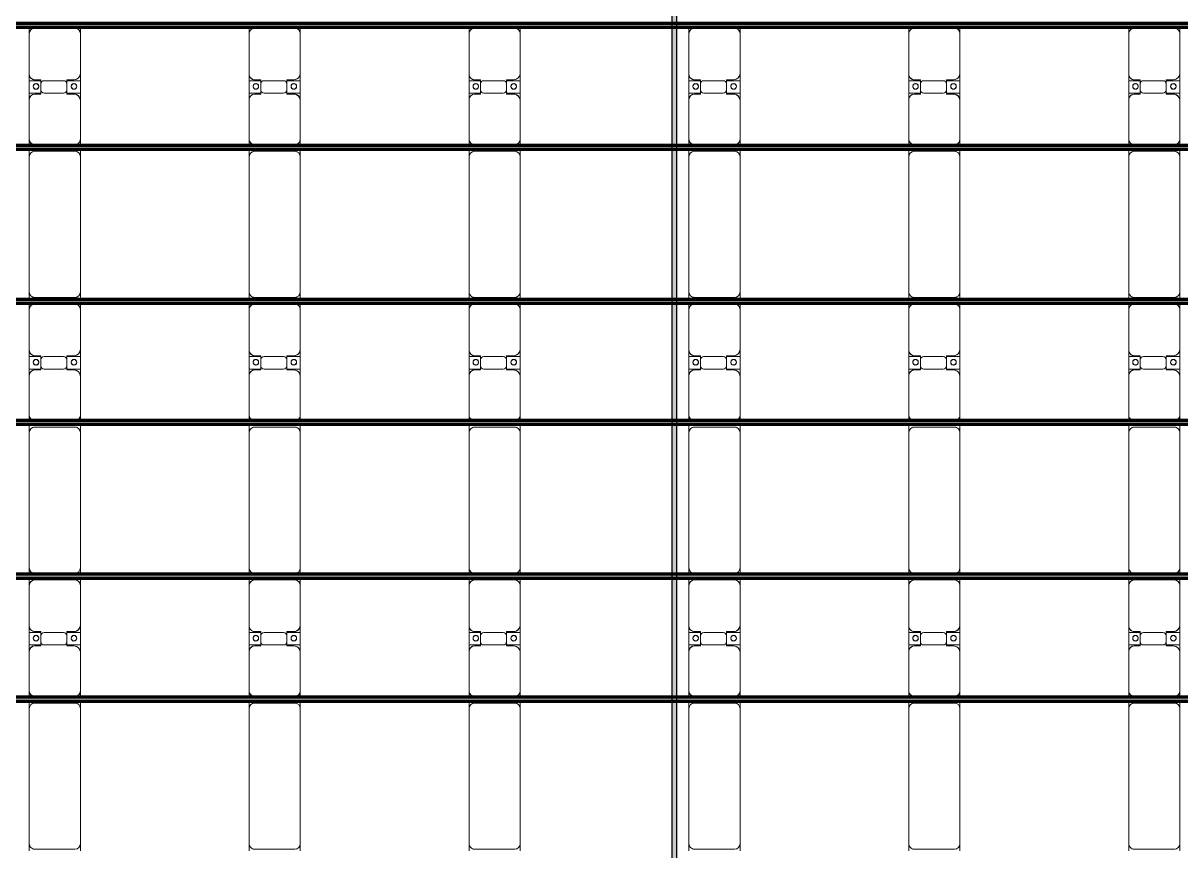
# Model space of a CAD drawing. Header units: millimetres. Extents: x -291190 to 146725, y 19759 to 185158.
# Drawn here: x -259468 to -248938, y 81913 to 89443 of the extents above; entities that cross this region are included whole.
import ezdxf

# ---------------------------------------------------------------- set-up
doc = ezdxf.new("R2010")
doc.units = ezdxf.units.MM
doc.layers.add('A-GENM', color=13, linetype='Continuous', lineweight=9)
doc.layers.add('S-BEAM', color=12, linetype='Continuous', lineweight=9)

# ---------------------------------------------------------------- blocks, each defined once
blk = doc.blocks.new('Dầm C52 - Dầm C52-73881-KHUNG KẾT CẤU BÈ PIN 4')
at = {"layer": 'S-BEAM', "lineweight": 140}
blk.add_hatch(color=1, dxfattribs=at).paths.add_polyline_path([(-173700, 20), (-174540, 20), (-174540, -20), (174540, -20), (174540, 20), (-171883, 20)])
at = {"layer": 'S-BEAM', "color": 1, "lineweight": 140}
for p, q in [((-174540, 20), (174540, 20)), ((174540, -20), (-174540, -20))]:
    blk.add_line(p, q, dxfattribs=at)
blk = doc.blocks.new('Dầm C52 - Dầm C52-73882-KHUNG KẾT CẤU BÈ PIN 4')
at = {"layer": 'S-BEAM', "lineweight": 140}
blk.add_hatch(color=1, dxfattribs=at).paths.add_polyline_path([(-173700, 20), (-174540, 20), (-174540, -20), (174501, -20), (174501, 20), (-172792, 20)])
at = {"layer": 'S-BEAM', "color": 1, "lineweight": 140}
for p, q in [((-174540, 20), (174501, 20)), ((174501, -20), (-174540, -20))]:
    blk.add_line(p, q, dxfattribs=at)
blk = doc.blocks.new('Dầm C52 - Dầm C52-V25-KHUNG KẾT CẤU BÈ PIN 4')
at = {"layer": 'S-BEAM', "lineweight": 140}
blk.add_hatch(color=1, dxfattribs=at).paths.add_polyline_path([(-173700, 20), (-174540, 20), (-174540, -20), (174540, -20), (174540, 20), (-172792, 20)])
at = {"layer": 'S-BEAM', "color": 1, "lineweight": 140}
for p, q in [((-174540, 20), (174540, 20)), ((174540, -20), (-174540, -20))]:
    blk.add_line(p, q, dxfattribs=at)
blk = doc.blocks.new('Dầm C52 - Dầm C52-V27-KHUNG KẾT CẤU BÈ PIN 4')
at = {"layer": 'S-BEAM', "lineweight": 140}
blk.add_hatch(color=1, dxfattribs=at).paths.add_polyline_path([(-173700, 20), (-174540, 20), (-174540, -20), (174540, -20), (174540, 20), (131423, 20), (131423, 1), (129823, 1), (129823, 20), (-172792, 20)])
at = {"layer": 'S-BEAM', "color": 1, "lineweight": 140}
for p, q in [((131423, 20), (174540, 20)), ((174540, -20), (-174540, -20))]:
    blk.add_line(p, q, dxfattribs=at)
blk = doc.blocks.new('Dai phao do pin - DẢI PHAO ĐỠ PIN-V47-KHUNG KẾT CẤU BÈ PIN 4')
at = {"layer": 'A-GENM', "color": 7}
for p, q in [((45895, 242), (45950, 242)), ((45895, 242), (45950, 242)), ((46310, 242), (45950, 242)), ((46310, 242), (46492, 242)), ((46492, 242), (46310, 242)), ((46378, 242), (46560, 242)), ((46378, 116), (46378, 242)), ((46560, 242), (46378, 242)), ((46492, 242), (46492, 116)), ((46910, 242), (46560, 242)), ((46910, 242), (46965, 242)), ((46910, 242), (46965, 242)), ((47005, 242), (47070, 242)), ((47005, 242), (47070, 242)), ((48300, 242), (47070, 242)), ((48300, 242), (48365, 242)), ((48300, 242), (48365, 242)), ((48405, 242), (48460, 242)), ((48405, 242), (48460, 242)), ((48820, 242), (48460, 242)), ((48820, 242), (49002, 242)), ((49002, 242), (48820, 242)), ((48888, 242), (49070, 242)), ((48888, 116), (48888, 242)), ((49070, 242), (48888, 242)), ((49002, 242), (49002, 116)), ((49420, 242), (49070, 242)), ((49420, 242), (49467, 242)), ((49420, 242), (49467, 242)), ((49507, 242), (49580, 242)), ((49507, 242), (49580, 242)), ((50810, 242), (49580, 242)), ((50810, 242), (50867, 242)), ((50810, 242), (50867, 242)), ((50907, 242), (50970, 242)), ((50907, 242), (50970, 242)), ((51330, 242), (50970, 242)), ((51330, 242), (51512, 242)), ((51512, 242), (51330, 242)), ((51398, 242), (51580, 242)), ((51398, 116), (51398, 242)), ((51580, 242), (51398, 242)), ((51512, 242), (51512, 116)), ((51930, 242), (51580, 242)), ((51930, 242), (51985, 242)), ((51930, 242), (51985, 242)), ((52025, 242), (52090, 242)), ((52025, 242), (52090, 242)), ((53320, 242), (52090, 242)), ((53320, 242), (53385, 242)), ((53320, 242), (53385, 242)), ((45900, 192), (45900, -173)), ((46370, 118), (46370, 182)), ((46462, 118), (46370, 118)), ((46500, 118), (46408, 118)), ((46500, 182), (46500, 118)), ((46960, -173), (46960, 192)), ((47020, 192), (47020, -173)), ((48350, -173), (48350, 192)), ((48410, 192), (48410, -173)), ((48880, 118), (48880, 182)), ((48972, 118), (48880, 118)), ((49010, 118), (48918, 118)), ((49010, 182), (49010, 118)), ((49530, 192), (49530, -173)), ((50860, -173), (50860, 192)), ((50920, 192), (50920, -173)), ((51390, 118), (51390, 182)), ((51482, 118), (51390, 118)), ((51520, 118), (51428, 118)), ((51520, 182), (51520, 118)), ((51980, -173), (51980, 192)), ((52040, 192), (52040, -173)), ((53370, -173), (53370, 192)), ((46378, 88), (46378, -88)), ((46492, -88), (46492, 88)), ((48888, 88), (48888, -88)), ((49002, -88), (49002, 88)), ((51398, 88), (51398, -88)), ((51512, -88), (51512, 88)), ((46370, -173), (46370, -118)), ((46370, -118), (46462, -118)), ((46378, -223), (46378, -116)), ((46378, -169), (46378, -202)), ((46408, -118), (46500, -118)), ((46492, -116), (46492, -223)), ((46500, -118), (46500, -173)), ((48880, -173), (48880, -118)), ((48880, -118), (48972, -118)), ((48888, -223), (48888, -116)), ((48888, -169), (48888, -202)), ((48918, -118), (49010, -118)), ((49002, -116), (49002, -223)), ((49010, -118), (49010, -173)), ((51390, -173), (51390, -118)), ((51390, -118), (51482, -118)), ((51398, -223), (51398, -116)), ((51398, -169), (51398, -202)), ((51428, -118), (51520, -118)), ((51512, -116), (51512, -223)), ((51520, -118), (51520, -173)), ((45950, -223), (45895, -223)), ((45950, -223), (45895, -223)), ((45950, -223), (46320, -223)), ((46492, -223), (46320, -223)), ((46320, -223), (46492, -223)), ((46550, -223), (46378, -223)), ((46378, -223), (46550, -223)), ((46550, -223), (46910, -223)), ((46965, -223), (46910, -223)), ((46965, -223), (46910, -223)), ((47070, -223), (47005, -223)), ((47070, -223), (47005, -223)), ((47070, -223), (48300, -223)), ((48365, -223), (48300, -223)), ((48365, -223), (48300, -223)), ((48460, -223), (48405, -223)), ((48460, -223), (48405, -223)), ((48460, -223), (48830, -223)), ((49002, -223), (48830, -223)), ((48830, -223), (49002, -223)), ((49060, -223), (48888, -223)), ((48888, -223), (49060, -223)), ((49060, -223), (49420, -223)), ((49467, -223), (49420, -223)), ((49467, -223), (49420, -223)), ((49580, -223), (49507, -223)), ((49580, -223), (49507, -223)), ((49580, -223), (50810, -223)), ((50867, -223), (50810, -223)), ((50867, -223), (50810, -223)), ((50970, -223), (50907, -223)), ((50970, -223), (50907, -223)), ((50970, -223), (51340, -223)), ((51512, -223), (51340, -223)), ((51340, -223), (51512, -223)), ((51570, -223), (51398, -223)), ((51398, -223), (51570, -223)), ((51570, -223), (51930, -223)), ((51985, -223), (51930, -223)), ((51985, -223), (51930, -223)), ((52090, -223), (52025, -223)), ((52090, -223), (52025, -223)), ((52090, -223), (53320, -223)), ((53385, -223), (53320, -223)), ((53385, -223), (53320, -223))]:
    blk.add_line(p, q, dxfattribs=at)
for centre, radius, start, end in [((45950, 192), 50, 90, 180), ((45950, 192), 50, 105, 180), ((46310, 182), 60, 360, 90), ((46310, 182), 60, 45, 60), ((46310, 182), 60, 360, 60), ((46310, 182), 60, 45, 60), ((46560, 182), 60, 90, 180), ((46560, 182), 60, 120, 180), ((46910, 192), 50, 360, 90), ((46910, 192), 50, 360, 75), ((47070, 192), 50, 90, 180), ((47070, 192), 50, 150, 180), ((47070, 192), 50, 105, 120), ((48300, 192), 50, 360, 90), ((48300, 192), 50, 60, 90), ((48300, 192), 50, 15, 30), ((48460, 192), 50, 90, 180), ((48460, 192), 50, 105, 180), ((48820, 182), 60, 360, 90), ((48820, 182), 60, 45, 60), ((48820, 182), 60, 360, 60), ((48820, 182), 60, 45, 60), ((49070, 182), 60, 90, 180), ((49070, 182), 60, 120, 180), ((49420, 192), 50, 30, 90), ((49420, 192), 50, 30, 75), ((49580, 192), 50, 90, 180), ((49580, 192), 50, 150, 180), ((49580, 192), 50, 105, 120), ((50810, 192), 50, 360, 90), ((50810, 192), 50, 60, 90), ((50810, 192), 50, 15, 30), ((50970, 192), 50, 90, 180), ((50970, 192), 50, 105, 180), ((51330, 182), 60, 360, 90), ((51330, 182), 60, 45, 60), ((51330, 182), 60, 360, 60), ((51330, 182), 60, 45, 60), ((51580, 182), 60, 90, 180), ((51580, 182), 60, 120, 180), ((51930, 192), 50, 360, 90), ((51930, 192), 50, 360, 75), ((52090, 192), 50, 90, 180), ((52090, 192), 50, 150, 180), ((52090, 192), 50, 105, 120), ((53320, 192), 50, 360, 90), ((53320, 192), 50, 60, 90), ((53320, 192), 50, 15, 30), ((46408, 88), 30, 90, 180), ((46429, 183), 25, 0, 180), ((46429, 183), 25, 360, 165), ((46429, 183), 25, 180, 360), ((46431, 183), 25, 360, 180), ((46431, 183), 25, 90, 180), ((46431, 183), 25, 180, 0), ((46431, 183), 25, 180, 270), ((46429, 183), 25, 210, 255), ((46429, 183), 25, 270, 360), ((46431, 183), 25, 15, 75), ((46431, 183), 25, 285, 330), ((46462, 88), 30, 360, 90), ((48918, 88), 30, 90, 180), ((48939, 183), 25, 0, 180), ((48939, 183), 25, 360, 165), ((48939, 183), 25, 180, 0), ((48941, 183), 25, 360, 180), ((48941, 183), 25, 90, 180), ((48941, 183), 25, 180, 0), ((48941, 183), 25, 180, 270), ((48939, 183), 25, 210, 255), ((48939, 183), 25, 270, 360), ((48941, 183), 25, 15, 75), ((48941, 183), 25, 285, 330), ((48972, 88), 30, 360, 90), ((51428, 88), 30, 90, 180), ((51449, 183), 25, 0, 180), ((51449, 183), 25, 360, 165), ((51449, 183), 25, 180, 0), ((51451, 183), 25, 360, 180), ((51451, 183), 25, 90, 180), ((51451, 183), 25, 180, 0), ((51451, 183), 25, 180, 270), ((51449, 183), 25, 210, 255), ((51449, 183), 25, 270, 360), ((51451, 183), 25, 15, 75), ((51451, 183), 25, 285, 330), ((51482, 88), 30, 360, 90), ((46408, -88), 30, 180, 270), ((46462, -88), 30, 270, 360), ((48918, -88), 30, 180, 270), ((48972, -88), 30, 270, 360), ((51428, -88), 30, 180, 270), ((51482, -88), 30, 270, 360), ((45950, -173), 50, 180, 270), ((45950, -173), 50, 180, 255), ((46320, -173), 50, 270, 360), ((46320, -173), 50, 285, 360), ((46320, -173), 50, 315, 0), ((46320, -173), 50, 315, 0), ((46429, -162), 25, 0, 180), ((46429, -162), 25, 105, 165), ((46429, -162), 25, 180, 360), ((46429, -162), 25, 195, 360), ((46431, -162), 25, 0, 180), ((46431, -162), 25, 105, 180), ((46431, -162), 25, 180, 0), ((46431, -162), 25, 180, 270), ((46429, -162), 25, 360, 75), ((46431, -162), 25, 15, 75), ((46431, -162), 25, 285, 345), ((46550, -173), 50, 180, 270), ((46550, -173), 50, 180, 255), ((46550, -173), 50, 210, 225), ((46550, -173), 50, 210, 225), ((46910, -173), 50, 270, 360), ((46910, -173), 50, 285, 360), ((47070, -173), 50, 180, 270), ((47070, -173), 50, 180, 210), ((48300, -173), 50, 270, 360), ((48300, -173), 50, 330, 360), ((48460, -173), 50, 180, 270), ((48460, -173), 50, 180, 255), ((48830, -173), 50, 270, 360), ((48830, -173), 50, 285, 360), ((48830, -173), 50, 315, 0), ((48830, -173), 50, 315, 0), ((48939, -162), 25, 0, 180), ((48939, -162), 25, 105, 165), ((48939, -162), 25, 180, 0), ((48939, -162), 25, 195, 360), ((48941, -162), 25, 0, 180), ((48941, -162), 25, 105, 180), ((48941, -162), 25, 180, 0), ((48941, -162), 25, 180, 270), ((48939, -162), 25, 360, 75), ((48941, -162), 25, 15, 75), ((48941, -162), 25, 285, 345), ((49060, -173), 50, 180, 270), ((49060, -173), 50, 180, 255), ((49060, -173), 50, 210, 225), ((49060, -173), 50, 210, 225), ((49420, -173), 50, 270, 330), ((49420, -173), 50, 285, 330), ((49580, -173), 50, 180, 270), ((49580, -173), 50, 180, 210), ((50810, -173), 50, 270, 360), ((50810, -173), 50, 330, 360), ((50970, -173), 50, 180, 270), ((50970, -173), 50, 180, 255), ((51340, -173), 50, 270, 360), ((51340, -173), 50, 285, 360), ((51340, -173), 50, 315, 0), ((51340, -173), 50, 315, 0), ((51449, -162), 25, 0, 180), ((51449, -162), 25, 105, 165), ((51449, -162), 25, 180, 0), ((51449, -162), 25, 195, 360), ((51451, -162), 25, 0, 180), ((51451, -162), 25, 105, 180), ((51451, -162), 25, 180, 0), ((51451, -162), 25, 180, 270), ((51449, -162), 25, 360, 75), ((51451, -162), 25, 15, 75), ((51451, -162), 25, 285, 345), ((51570, -173), 50, 180, 270), ((51570, -173), 50, 180, 255), ((51570, -173), 50, 210, 225), ((51570, -173), 50, 210, 225), ((51930, -173), 50, 270, 360), ((51930, -173), 50, 285, 360), ((52090, -173), 50, 180, 270), ((52090, -173), 50, 180, 210), ((53320, -173), 50, 270, 360), ((53320, -173), 50, 330, 360), ((47070, -173), 50, 240, 270), ((48300, -173), 50, 285, 300), ((49580, -173), 50, 240, 270), ((50810, -173), 50, 285, 300), ((52090, -173), 50, 240, 270), ((53320, -173), 50, 285, 300)]:
    blk.add_arc(centre, radius, start, end, dxfattribs=at)
blk = doc.blocks.new('Dai phao do pin - DẢI PHAO ĐỠ PIN-V48-KHUNG KẾT CẤU BÈ PIN 4')
at = {"layer": 'A-GENM', "color": 7}
for p, q in [((45895, 242), (45950, 242)), ((45895, 242), (45950, 242)), ((46310, 242), (45950, 242)), ((46310, 242), (46492, 242)), ((46492, 242), (46310, 242)), ((46378, 242), (46560, 242)), ((46378, 116), (46378, 242)), ((46560, 242), (46378, 242)), ((46492, 242), (46492, 116)), ((46910, 242), (46560, 242)), ((46910, 242), (46965, 242)), ((46910, 242), (46965, 242)), ((47005, 242), (47070, 242)), ((47005, 242), (47070, 242)), ((48300, 242), (47070, 242)), ((48300, 242), (48365, 242)), ((48300, 242), (48365, 242)), ((48405, 242), (48460, 242)), ((48405, 242), (48460, 242)), ((48820, 242), (48460, 242)), ((48820, 242), (49002, 242)), ((49002, 242), (48820, 242)), ((48888, 242), (49070, 242)), ((48888, 116), (48888, 242)), ((49070, 242), (48888, 242)), ((49002, 242), (49002, 116)), ((49420, 242), (49070, 242)), ((49420, 242), (49467, 242)), ((49420, 242), (49467, 242)), ((49507, 242), (49580, 242)), ((49507, 242), (49580, 242)), ((50810, 242), (49580, 242)), ((50810, 242), (50867, 242)), ((50810, 242), (50867, 242)), ((50907, 242), (50970, 242)), ((50907, 242), (50970, 242)), ((51330, 242), (50970, 242)), ((51330, 242), (51512, 242)), ((51512, 242), (51330, 242)), ((51398, 242), (51580, 242)), ((51398, 116), (51398, 242)), ((51580, 242), (51398, 242)), ((51512, 242), (51512, 116)), ((51930, 242), (51580, 242)), ((51930, 242), (51985, 242)), ((51930, 242), (51985, 242)), ((52025, 242), (52090, 242)), ((52025, 242), (52090, 242)), ((53320, 242), (52090, 242)), ((53320, 242), (53385, 242)), ((53320, 242), (53385, 242)), ((45900, 192), (45900, -173)), ((46370, 118), (46370, 182)), ((46462, 118), (46370, 118)), ((46500, 118), (46408, 118)), ((46500, 182), (46500, 118)), ((46960, -173), (46960, 192)), ((47020, 192), (47020, -173)), ((48350, -173), (48350, 192)), ((48410, 192), (48410, -173)), ((48880, 118), (48880, 182)), ((48972, 118), (48880, 118)), ((49010, 118), (48918, 118)), ((49010, 182), (49010, 118)), ((49530, 192), (49530, -173)), ((50860, -173), (50860, 192)), ((50920, 192), (50920, -173)), ((51390, 118), (51390, 182)), ((51482, 118), (51390, 118)), ((51520, 118), (51428, 118)), ((51520, 182), (51520, 118)), ((51980, -173), (51980, 192)), ((52040, 192), (52040, -173)), ((53370, -173), (53370, 192)), ((46378, 88), (46378, -88)), ((46492, -88), (46492, 88)), ((48888, 88), (48888, -88)), ((49002, -88), (49002, 88)), ((51398, 88), (51398, -88)), ((51512, -88), (51512, 88)), ((46370, -173), (46370, -118)), ((46370, -118), (46462, -118)), ((46378, -223), (46378, -116)), ((46378, -169), (46378, -202)), ((46408, -118), (46500, -118)), ((46492, -116), (46492, -223)), ((46500, -118), (46500, -173)), ((48880, -173), (48880, -118)), ((48880, -118), (48972, -118)), ((48888, -223), (48888, -116)), ((48888, -169), (48888, -202)), ((48918, -118), (49010, -118)), ((49002, -116), (49002, -223)), ((49010, -118), (49010, -173)), ((51390, -173), (51390, -118)), ((51390, -118), (51482, -118)), ((51398, -223), (51398, -116)), ((51398, -169), (51398, -202)), ((51428, -118), (51520, -118)), ((51512, -116), (51512, -223)), ((51520, -118), (51520, -173)), ((45950, -223), (45895, -223)), ((45950, -223), (45895, -223)), ((45950, -223), (46320, -223)), ((46492, -223), (46320, -223)), ((46320, -223), (46492, -223)), ((46550, -223), (46378, -223)), ((46378, -223), (46550, -223)), ((46550, -223), (46910, -223)), ((46965, -223), (46910, -223)), ((46965, -223), (46910, -223)), ((47070, -223), (47005, -223)), ((47070, -223), (47005, -223)), ((47070, -223), (48300, -223)), ((48365, -223), (48300, -223)), ((48365, -223), (48300, -223)), ((48460, -223), (48405, -223)), ((48460, -223), (48405, -223)), ((48460, -223), (48830, -223)), ((49002, -223), (48830, -223)), ((48830, -223), (49002, -223)), ((49060, -223), (48888, -223)), ((48888, -223), (49060, -223)), ((49060, -223), (49420, -223)), ((49467, -223), (49420, -223)), ((49467, -223), (49420, -223)), ((49580, -223), (49507, -223)), ((49580, -223), (49507, -223)), ((49580, -223), (50810, -223)), ((50867, -223), (50810, -223)), ((50867, -223), (50810, -223)), ((50970, -223), (50907, -223)), ((50970, -223), (50907, -223)), ((50970, -223), (51340, -223)), ((51512, -223), (51340, -223)), ((51340, -223), (51512, -223)), ((51570, -223), (51398, -223)), ((51398, -223), (51570, -223)), ((51570, -223), (51930, -223)), ((51985, -223), (51930, -223)), ((51985, -223), (51930, -223)), ((52090, -223), (52025, -223)), ((52090, -223), (52025, -223)), ((52090, -223), (53320, -223)), ((53385, -223), (53320, -223)), ((53385, -223), (53320, -223))]:
    blk.add_line(p, q, dxfattribs=at)
for centre, radius, start, end in [((45950, 192), 50, 90, 180), ((45950, 192), 50, 105, 180), ((46310, 182), 60, 360, 90), ((46310, 182), 60, 45, 60), ((46310, 182), 60, 360, 60), ((46310, 182), 60, 45, 60), ((46560, 182), 60, 90, 180), ((46560, 182), 60, 120, 180), ((46910, 192), 50, 360, 90), ((46910, 192), 50, 360, 75), ((47070, 192), 50, 90, 180), ((47070, 192), 50, 150, 180), ((47070, 192), 50, 105, 120), ((48300, 192), 50, 360, 90), ((48300, 192), 50, 60, 90), ((48300, 192), 50, 15, 30), ((48460, 192), 50, 90, 180), ((48460, 192), 50, 105, 180), ((48820, 182), 60, 360, 90), ((48820, 182), 60, 45, 60), ((48820, 182), 60, 360, 60), ((48820, 182), 60, 45, 60), ((49070, 182), 60, 90, 180), ((49070, 182), 60, 120, 180), ((49420, 192), 50, 30, 90), ((49420, 192), 50, 30, 75), ((49580, 192), 50, 90, 180), ((49580, 192), 50, 150, 180), ((49580, 192), 50, 105, 120), ((50810, 192), 50, 360, 90), ((50810, 192), 50, 60, 90), ((50810, 192), 50, 15, 30), ((50970, 192), 50, 90, 180), ((50970, 192), 50, 105, 180), ((51330, 182), 60, 360, 90), ((51330, 182), 60, 45, 60), ((51330, 182), 60, 360, 60), ((51330, 182), 60, 45, 60), ((51580, 182), 60, 90, 180), ((51580, 182), 60, 120, 180), ((51930, 192), 50, 360, 90), ((51930, 192), 50, 360, 75), ((52090, 192), 50, 90, 180), ((52090, 192), 50, 150, 180), ((52090, 192), 50, 105, 120), ((53320, 192), 50, 360, 90), ((53320, 192), 50, 60, 90), ((53320, 192), 50, 15, 30), ((46408, 88), 30, 90, 180), ((46429, 183), 25, 0, 180), ((46429, 183), 25, 360, 165), ((46429, 183), 25, 180, 360), ((46431, 183), 25, 360, 180), ((46431, 183), 25, 90, 180), ((46431, 183), 25, 180, 0), ((46431, 183), 25, 180, 270), ((46429, 183), 25, 210, 255), ((46429, 183), 25, 270, 360), ((46431, 183), 25, 15, 75), ((46431, 183), 25, 285, 330), ((46462, 88), 30, 360, 90), ((48918, 88), 30, 90, 180), ((48939, 183), 25, 0, 180), ((48939, 183), 25, 360, 165), ((48939, 183), 25, 180, 0), ((48941, 183), 25, 360, 180), ((48941, 183), 25, 90, 180), ((48941, 183), 25, 180, 0), ((48941, 183), 25, 180, 270), ((48939, 183), 25, 210, 255), ((48939, 183), 25, 270, 360), ((48941, 183), 25, 15, 75), ((48941, 183), 25, 285, 330), ((48972, 88), 30, 360, 90), ((51428, 88), 30, 90, 180), ((51449, 183), 25, 0, 180), ((51449, 183), 25, 360, 165), ((51449, 183), 25, 180, 0), ((51451, 183), 25, 360, 180), ((51451, 183), 25, 90, 180), ((51451, 183), 25, 180, 0), ((51451, 183), 25, 180, 270), ((51449, 183), 25, 210, 255), ((51449, 183), 25, 270, 360), ((51451, 183), 25, 15, 75), ((51451, 183), 25, 285, 330), ((51482, 88), 30, 360, 90), ((46408, -88), 30, 180, 270), ((46462, -88), 30, 270, 360), ((48918, -88), 30, 180, 270), ((48972, -88), 30, 270, 360), ((51428, -88), 30, 180, 270), ((51482, -88), 30, 270, 360), ((45950, -173), 50, 180, 270), ((45950, -173), 50, 180, 255), ((46320, -173), 50, 270, 360), ((46320, -173), 50, 285, 360), ((46320, -173), 50, 315, 0), ((46320, -173), 50, 315, 0), ((46429, -162), 25, 0, 180), ((46429, -162), 25, 105, 165), ((46429, -162), 25, 180, 360), ((46429, -162), 25, 195, 360), ((46431, -162), 25, 0, 180), ((46431, -162), 25, 105, 180), ((46431, -162), 25, 180, 0), ((46431, -162), 25, 180, 270), ((46429, -162), 25, 360, 75), ((46431, -162), 25, 15, 75), ((46431, -162), 25, 285, 345), ((46550, -173), 50, 180, 270), ((46550, -173), 50, 180, 255), ((46550, -173), 50, 210, 225), ((46550, -173), 50, 210, 225), ((46910, -173), 50, 270, 360), ((46910, -173), 50, 285, 360), ((47070, -173), 50, 180, 270), ((47070, -173), 50, 180, 210), ((48300, -173), 50, 270, 360), ((48300, -173), 50, 330, 360), ((48460, -173), 50, 180, 270), ((48460, -173), 50, 180, 255), ((48830, -173), 50, 270, 360), ((48830, -173), 50, 285, 360), ((48830, -173), 50, 315, 0), ((48830, -173), 50, 315, 0), ((48939, -162), 25, 0, 180), ((48939, -162), 25, 105, 165), ((48939, -162), 25, 180, 0), ((48939, -162), 25, 195, 360), ((48941, -162), 25, 0, 180), ((48941, -162), 25, 105, 180), ((48941, -162), 25, 180, 0), ((48941, -162), 25, 180, 270), ((48939, -162), 25, 360, 75), ((48941, -162), 25, 15, 75), ((48941, -162), 25, 285, 345), ((49060, -173), 50, 180, 270), ((49060, -173), 50, 180, 255), ((49060, -173), 50, 210, 225), ((49060, -173), 50, 210, 225), ((49420, -173), 50, 270, 330), ((49420, -173), 50, 285, 330), ((49580, -173), 50, 180, 270), ((49580, -173), 50, 180, 210), ((50810, -173), 50, 270, 360), ((50810, -173), 50, 330, 360), ((50970, -173), 50, 180, 270), ((50970, -173), 50, 180, 255), ((51340, -173), 50, 270, 360), ((51340, -173), 50, 285, 360), ((51340, -173), 50, 315, 0), ((51340, -173), 50, 315, 0), ((51449, -162), 25, 0, 180), ((51449, -162), 25, 105, 165), ((51449, -162), 25, 180, 0), ((51449, -162), 25, 195, 360), ((51451, -162), 25, 0, 180), ((51451, -162), 25, 105, 180), ((51451, -162), 25, 180, 0), ((51451, -162), 25, 180, 270), ((51449, -162), 25, 360, 75), ((51451, -162), 25, 15, 75), ((51451, -162), 25, 285, 345), ((51570, -173), 50, 180, 270), ((51570, -173), 50, 180, 255), ((51570, -173), 50, 210, 225), ((51570, -173), 50, 210, 225), ((51930, -173), 50, 270, 360), ((51930, -173), 50, 285, 360), ((52090, -173), 50, 180, 270), ((52090, -173), 50, 180, 210), ((53320, -173), 50, 270, 360), ((53320, -173), 50, 330, 360), ((47070, -173), 50, 240, 270), ((48300, -173), 50, 285, 300), ((49580, -173), 50, 240, 270), ((50810, -173), 50, 285, 300), ((52090, -173), 50, 240, 270), ((53320, -173), 50, 285, 300)]:
    blk.add_arc(centre, radius, start, end, dxfattribs=at)
blk = doc.blocks.new('Dai phao do pin - DẢI PHAO ĐỠ PIN-V49-KHUNG KẾT CẤU BÈ PIN 4')
at = {"layer": 'A-GENM', "color": 7}
for p, q in [((45895, 242), (45950, 242)), ((45895, 242), (45950, 242)), ((46310, 242), (45950, 242)), ((46310, 242), (46492, 242)), ((46492, 242), (46310, 242)), ((46378, 242), (46560, 242)), ((46378, 116), (46378, 242)), ((46560, 242), (46378, 242)), ((46492, 242), (46492, 116)), ((46910, 242), (46560, 242)), ((46910, 242), (46965, 242)), ((46910, 242), (46965, 242)), ((47005, 242), (47070, 242)), ((47005, 242), (47070, 242)), ((48300, 242), (47070, 242)), ((48300, 242), (48365, 242)), ((48300, 242), (48365, 242)), ((48405, 242), (48460, 242)), ((48405, 242), (48460, 242)), ((48820, 242), (48460, 242)), ((48820, 242), (49002, 242)), ((49002, 242), (48820, 242)), ((48888, 242), (49070, 242)), ((48888, 116), (48888, 242)), ((49070, 242), (48888, 242)), ((49002, 242), (49002, 116)), ((49420, 242), (49070, 242)), ((49420, 242), (49467, 242)), ((49420, 242), (49467, 242)), ((49507, 242), (49580, 242)), ((49507, 242), (49580, 242)), ((50810, 242), (49580, 242)), ((50810, 242), (50867, 242)), ((50810, 242), (50867, 242)), ((50907, 242), (50970, 242)), ((50907, 242), (50970, 242)), ((51330, 242), (50970, 242)), ((51330, 242), (51512, 242)), ((51512, 242), (51330, 242)), ((51398, 242), (51580, 242)), ((51398, 116), (51398, 242)), ((51580, 242), (51398, 242)), ((51512, 242), (51512, 116)), ((51930, 242), (51580, 242)), ((51930, 242), (51985, 242)), ((51930, 242), (51985, 242)), ((52025, 242), (52090, 242)), ((52025, 242), (52090, 242)), ((53320, 242), (52090, 242)), ((53320, 242), (53385, 242)), ((53320, 242), (53385, 242)), ((45900, 192), (45900, -173)), ((46370, 118), (46370, 182)), ((46462, 118), (46370, 118)), ((46500, 118), (46408, 118)), ((46500, 182), (46500, 118)), ((46960, -173), (46960, 192)), ((47020, 192), (47020, -173)), ((48350, -173), (48350, 192)), ((48410, 192), (48410, -173)), ((48880, 118), (48880, 182)), ((48972, 118), (48880, 118)), ((49010, 118), (48918, 118)), ((49010, 182), (49010, 118)), ((49530, 192), (49530, -173)), ((50860, -173), (50860, 192)), ((50920, 192), (50920, -173)), ((51390, 118), (51390, 182)), ((51482, 118), (51390, 118)), ((51520, 118), (51428, 118)), ((51520, 182), (51520, 118)), ((51980, -173), (51980, 192)), ((52040, 192), (52040, -173)), ((53370, -173), (53370, 192)), ((46378, 88), (46378, -88)), ((46492, -88), (46492, 88)), ((48888, 88), (48888, -88)), ((49002, -88), (49002, 88)), ((51398, 88), (51398, -88)), ((51512, -88), (51512, 88)), ((46370, -173), (46370, -118)), ((46370, -118), (46462, -118)), ((46378, -223), (46378, -116)), ((46378, -169), (46378, -202)), ((46408, -118), (46500, -118)), ((46492, -116), (46492, -223)), ((46500, -118), (46500, -173)), ((48880, -173), (48880, -118)), ((48880, -118), (48972, -118)), ((48888, -223), (48888, -116)), ((48888, -169), (48888, -202)), ((48918, -118), (49010, -118)), ((49002, -116), (49002, -223)), ((49010, -118), (49010, -173)), ((51390, -173), (51390, -118)), ((51390, -118), (51482, -118)), ((51398, -223), (51398, -116)), ((51398, -169), (51398, -202)), ((51428, -118), (51520, -118)), ((51512, -116), (51512, -223)), ((51520, -118), (51520, -173)), ((45950, -223), (45895, -223)), ((45950, -223), (45895, -223)), ((45950, -223), (46320, -223)), ((46492, -223), (46320, -223)), ((46320, -223), (46492, -223)), ((46550, -223), (46378, -223)), ((46378, -223), (46550, -223)), ((46550, -223), (46910, -223)), ((46965, -223), (46910, -223)), ((46965, -223), (46910, -223)), ((47070, -223), (47005, -223)), ((47070, -223), (47005, -223)), ((47070, -223), (48300, -223)), ((48365, -223), (48300, -223)), ((48365, -223), (48300, -223)), ((48460, -223), (48405, -223)), ((48460, -223), (48405, -223)), ((48460, -223), (48830, -223)), ((49002, -223), (48830, -223)), ((48830, -223), (49002, -223)), ((49060, -223), (48888, -223)), ((48888, -223), (49060, -223)), ((49060, -223), (49420, -223)), ((49467, -223), (49420, -223)), ((49467, -223), (49420, -223)), ((49580, -223), (49507, -223)), ((49580, -223), (49507, -223)), ((49580, -223), (50810, -223)), ((50867, -223), (50810, -223)), ((50867, -223), (50810, -223)), ((50970, -223), (50907, -223)), ((50970, -223), (50907, -223)), ((50970, -223), (51340, -223)), ((51512, -223), (51340, -223)), ((51340, -223), (51512, -223)), ((51570, -223), (51398, -223)), ((51398, -223), (51570, -223)), ((51570, -223), (51930, -223)), ((51985, -223), (51930, -223)), ((51985, -223), (51930, -223)), ((52090, -223), (52025, -223)), ((52090, -223), (52025, -223)), ((52090, -223), (53320, -223)), ((53385, -223), (53320, -223)), ((53385, -223), (53320, -223))]:
    blk.add_line(p, q, dxfattribs=at)
for centre, radius, start, end in [((45950, 192), 50, 90, 180), ((45950, 192), 50, 105, 180), ((46310, 182), 60, 360, 90), ((46310, 182), 60, 45, 60), ((46310, 182), 60, 360, 60), ((46310, 182), 60, 45, 60), ((46560, 182), 60, 90, 180), ((46560, 182), 60, 120, 180), ((46910, 192), 50, 360, 90), ((46910, 192), 50, 360, 75), ((47070, 192), 50, 90, 180), ((47070, 192), 50, 150, 180), ((47070, 192), 50, 105, 120), ((48300, 192), 50, 360, 90), ((48300, 192), 50, 60, 90), ((48300, 192), 50, 15, 30), ((48460, 192), 50, 90, 180), ((48460, 192), 50, 105, 180), ((48820, 182), 60, 360, 90), ((48820, 182), 60, 45, 60), ((48820, 182), 60, 360, 60), ((48820, 182), 60, 45, 60), ((49070, 182), 60, 90, 180), ((49070, 182), 60, 120, 180), ((49420, 192), 50, 30, 90), ((49420, 192), 50, 30, 75), ((49580, 192), 50, 90, 180), ((49580, 192), 50, 150, 180), ((49580, 192), 50, 105, 120), ((50810, 192), 50, 360, 90), ((50810, 192), 50, 60, 90), ((50810, 192), 50, 15, 30), ((50970, 192), 50, 90, 180), ((50970, 192), 50, 105, 180), ((51330, 182), 60, 360, 90), ((51330, 182), 60, 45, 60), ((51330, 182), 60, 360, 60), ((51330, 182), 60, 45, 60), ((51580, 182), 60, 90, 180), ((51580, 182), 60, 120, 180), ((51930, 192), 50, 360, 90), ((51930, 192), 50, 360, 75), ((52090, 192), 50, 90, 180), ((52090, 192), 50, 150, 180), ((52090, 192), 50, 105, 120), ((53320, 192), 50, 360, 90), ((53320, 192), 50, 60, 90), ((53320, 192), 50, 15, 30), ((46408, 88), 30, 90, 180), ((46429, 183), 25, 0, 180), ((46429, 183), 25, 360, 165), ((46429, 183), 25, 180, 360), ((46431, 183), 25, 360, 180), ((46431, 183), 25, 90, 180), ((46431, 183), 25, 180, 0), ((46431, 183), 25, 180, 270), ((46429, 183), 25, 210, 255), ((46429, 183), 25, 270, 360), ((46431, 183), 25, 15, 75), ((46431, 183), 25, 285, 330), ((46462, 88), 30, 360, 90), ((48918, 88), 30, 90, 180), ((48939, 183), 25, 0, 180), ((48939, 183), 25, 360, 165), ((48939, 183), 25, 180, 0), ((48941, 183), 25, 360, 180), ((48941, 183), 25, 90, 180), ((48941, 183), 25, 180, 0), ((48941, 183), 25, 180, 270), ((48939, 183), 25, 210, 255), ((48939, 183), 25, 270, 360), ((48941, 183), 25, 15, 75), ((48941, 183), 25, 285, 330), ((48972, 88), 30, 360, 90), ((51428, 88), 30, 90, 180), ((51449, 183), 25, 0, 180), ((51449, 183), 25, 360, 165), ((51449, 183), 25, 180, 0), ((51451, 183), 25, 360, 180), ((51451, 183), 25, 90, 180), ((51451, 183), 25, 180, 0), ((51451, 183), 25, 180, 270), ((51449, 183), 25, 210, 255), ((51449, 183), 25, 270, 360), ((51451, 183), 25, 15, 75), ((51451, 183), 25, 285, 330), ((51482, 88), 30, 360, 90), ((46408, -88), 30, 180, 270), ((46462, -88), 30, 270, 360), ((48918, -88), 30, 180, 270), ((48972, -88), 30, 270, 360), ((51428, -88), 30, 180, 270), ((51482, -88), 30, 270, 360), ((45950, -173), 50, 180, 270), ((45950, -173), 50, 180, 255), ((46320, -173), 50, 270, 360), ((46320, -173), 50, 285, 360), ((46320, -173), 50, 315, 0), ((46320, -173), 50, 315, 0), ((46429, -162), 25, 0, 180), ((46429, -162), 25, 105, 165), ((46429, -162), 25, 180, 360), ((46429, -162), 25, 195, 360), ((46431, -162), 25, 0, 180), ((46431, -162), 25, 105, 180), ((46431, -162), 25, 180, 0), ((46431, -162), 25, 180, 270), ((46429, -162), 25, 360, 75), ((46431, -162), 25, 15, 75), ((46431, -162), 25, 285, 345), ((46550, -173), 50, 180, 270), ((46550, -173), 50, 180, 255), ((46550, -173), 50, 210, 225), ((46550, -173), 50, 210, 225), ((46910, -173), 50, 270, 360), ((46910, -173), 50, 285, 360), ((47070, -173), 50, 180, 270), ((47070, -173), 50, 180, 210), ((48300, -173), 50, 270, 360), ((48300, -173), 50, 330, 360), ((48460, -173), 50, 180, 270), ((48460, -173), 50, 180, 255), ((48830, -173), 50, 270, 360), ((48830, -173), 50, 285, 360), ((48830, -173), 50, 315, 0), ((48830, -173), 50, 315, 0), ((48939, -162), 25, 0, 180), ((48939, -162), 25, 105, 165), ((48939, -162), 25, 180, 0), ((48939, -162), 25, 195, 360), ((48941, -162), 25, 0, 180), ((48941, -162), 25, 105, 180), ((48941, -162), 25, 180, 0), ((48941, -162), 25, 180, 270), ((48939, -162), 25, 360, 75), ((48941, -162), 25, 15, 75), ((48941, -162), 25, 285, 345), ((49060, -173), 50, 180, 270), ((49060, -173), 50, 180, 255), ((49060, -173), 50, 210, 225), ((49060, -173), 50, 210, 225), ((49420, -173), 50, 270, 330), ((49420, -173), 50, 285, 330), ((49580, -173), 50, 180, 270), ((49580, -173), 50, 180, 210), ((50810, -173), 50, 270, 360), ((50810, -173), 50, 330, 360), ((50970, -173), 50, 180, 270), ((50970, -173), 50, 180, 255), ((51340, -173), 50, 270, 360), ((51340, -173), 50, 285, 360), ((51340, -173), 50, 315, 0), ((51340, -173), 50, 315, 0), ((51449, -162), 25, 0, 180), ((51449, -162), 25, 105, 165), ((51449, -162), 25, 180, 0), ((51449, -162), 25, 195, 360), ((51451, -162), 25, 0, 180), ((51451, -162), 25, 105, 180), ((51451, -162), 25, 180, 0), ((51451, -162), 25, 180, 270), ((51449, -162), 25, 360, 75), ((51451, -162), 25, 15, 75), ((51451, -162), 25, 285, 345), ((51570, -173), 50, 180, 270), ((51570, -173), 50, 180, 255), ((51570, -173), 50, 210, 225), ((51570, -173), 50, 210, 225), ((51930, -173), 50, 270, 360), ((51930, -173), 50, 285, 360), ((52090, -173), 50, 180, 270), ((52090, -173), 50, 180, 210), ((53320, -173), 50, 270, 360), ((53320, -173), 50, 330, 360), ((47070, -173), 50, 240, 270), ((48300, -173), 50, 285, 300), ((49580, -173), 50, 240, 270), ((50810, -173), 50, 285, 300), ((52090, -173), 50, 240, 270), ((53320, -173), 50, 285, 300)]:
    blk.add_arc(centre, radius, start, end, dxfattribs=at)
blk = doc.blocks.new('Dầm C52 - Dầm C52-73880-KHUNG KẾT CẤU BÈ PIN 4')
at = {"layer": 'S-BEAM', "lineweight": 140}
blk.add_hatch(color=1, dxfattribs=at).paths.add_polyline_path([(-101365, 20), (-101557, 20), (-101557, -20), (101518, -20), (101518, 20), (-100457, 20)])
at = {"layer": 'S-BEAM', "color": 1, "lineweight": 140}
for p, q in [((-101557, 20), (101518, 20)), ((101518, -20), (-101557, -20))]:
    blk.add_line(p, q, dxfattribs=at)
blk = doc.blocks.new('Dầm C52 - Hộp 40x60-74703-KHUNG KẾT CẤU BÈ PIN 4')
at = {"layer": 'S-BEAM', "lineweight": 25}
blk.add_hatch(color=4, dxfattribs=at).paths.add_polyline_path([(-37152, -20), (37152, -20), (37152, 20), (-37152, 20)])
at = {"layer": 'S-BEAM', "color": 4, "lineweight": 25}
for p, q in [((-37152, 20), (37152, 20)), ((37152, -20), (-37152, -20))]:
    blk.add_line(p, q, dxfattribs=at)

msp = doc.modelspace()

# ---------------------------------------------------------------- block references
at = {"layer": 'A-GENM', "color": 7, "rotation": 269.9999999999996}
for name, p in [('Dai phao do pin - DẢI PHAO ĐỠ PIN-V47-KHUNG KẾT CẤU BÈ PIN 4', (-259189, 135298)), ('Dai phao do pin - DẢI PHAO ĐỠ PIN-V49-KHUNG KẾT CẤU BÈ PIN 4', (-257189, 135298)), ('Dai phao do pin - DẢI PHAO ĐỠ PIN-V47-KHUNG KẾT CẤU BÈ PIN 4', (-255189, 135298)), ('Dai phao do pin - DẢI PHAO ĐỠ PIN-V48-KHUNG KẾT CẤU BÈ PIN 4', (-253189, 135298)), ('Dai phao do pin - DẢI PHAO ĐỠ PIN-V47-KHUNG KẾT CẤU BÈ PIN 4', (-251189, 135298)), ('Dai phao do pin - DẢI PHAO ĐỠ PIN-V47-KHUNG KẾT CẤU BÈ PIN 4', (-249189, 135298))]:
    msp.add_blockref(name, p, dxfattribs=at)
at = {"layer": 'S-BEAM', "color": 4, "lineweight": 25, "rotation": 89.99999999999977}
msp.add_blockref('Dầm C52 - Hộp 40x60-74703-KHUNG KẾT CẤU BÈ PIN 4', (-253544, 101989), dxfattribs=at)
at = {"layer": 'S-BEAM', "color": 1, "lineweight": 140, "rotation": 180}
for name, p in [('Dầm C52 - Dầm C52-V25-KHUNG KẾT CẤU BÈ PIN 4', (-109124, 89423)), ('Dầm C52 - Dầm C52-73882-KHUNG KẾT CẤU BÈ PIN 4', (-109124, 88313)), ('Dầm C52 - Dầm C52-73881-KHUNG KẾT CẤU BÈ PIN 4', (-109124, 86913)), ('Dầm C52 - Dầm C52-V27-KHUNG KẾT CẤU BÈ PIN 4', (-109124, 85812)), ('Dầm C52 - Dầm C52-V25-KHUNG KẾT CẤU BÈ PIN 4', (-109124, 84412)), ('Dầm C52 - Dầm C52-73880-KHUNG KẾT CẤU BÈ PIN 4', (-182146, 83293))]:
    msp.add_blockref(name, p, dxfattribs=at)

doc.saveas('drawing.dxf')
